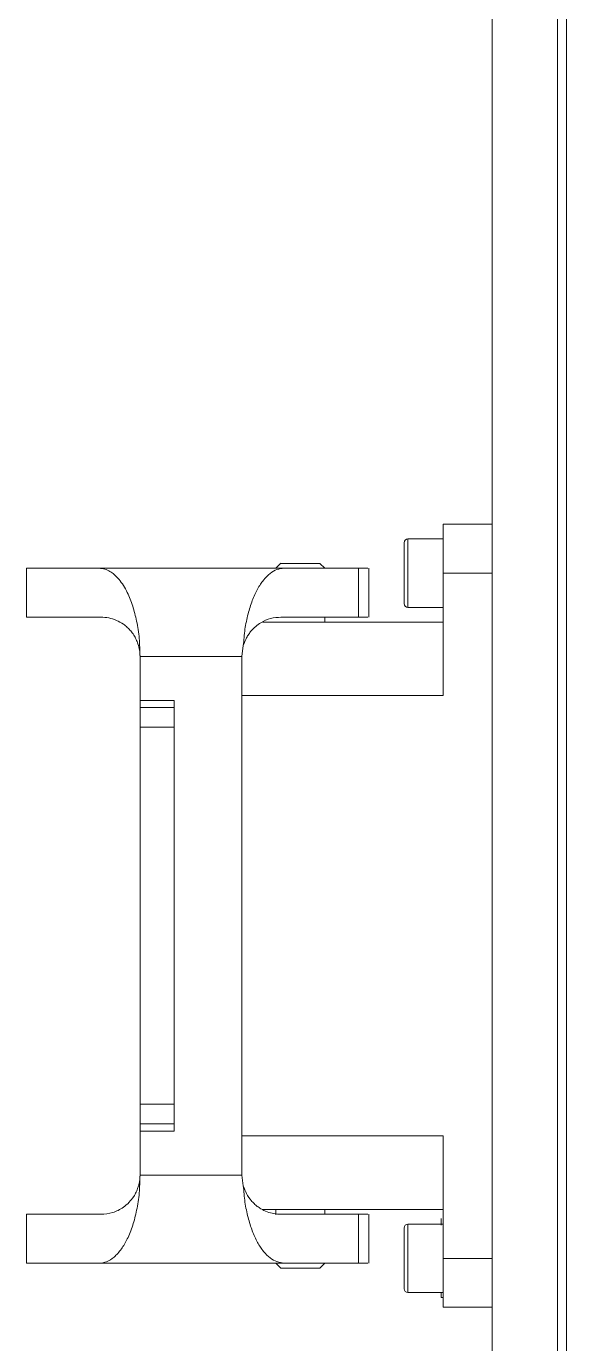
# Model space of a CAD drawing. Extents: x 4137 to 28680, y 2446 to 6814.
# Drawn here: x 11024.5 to 11079.7, y 3482 to 3616.5 of the extents above; entities that cross this region are included whole.
import ezdxf

# ---------------------------------------------------------------- set-up
doc = ezdxf.new("R2010")
doc.units = 0
doc.header["$LTSCALE"] = 0.5
doc.layers.get('0').update_dxf_attribs({"linetype": 'CONTINUOUS'})

msp = doc.modelspace()

# ---------------------------------------------------------------- linework, layer by layer
at = {"color": 7, "linetype": 'Continuous', "lineweight": 15}
for p, q in [((11072.13, 3726.67), (11072.13, 3426.67)), ((11072.13, 3726.67), (11072.13, 3426.67)), ((11078.82, 3433.37), (11078.82, 3719.98)), ((11078.82, 3433.37), (11078.82, 3719.98)), ((11079.74, 3434.29), (11079.74, 3719.06)), ((11079.74, 3434.29), (11079.74, 3719.06)), ((11072.13, 3565.67), (11067.13, 3565.67)), ((11067.13, 3565.67), (11067.13, 3560.67)), ((11072.13, 3565.67), (11067.13, 3565.67)), ((11067.13, 3565.67), (11067.13, 3560.67)), ((11063.13, 3560.67), (11063.13, 3563.77)), ((11063.13, 3560.67), (11063.13, 3563.77)), ((11067.13, 3564.17), (11063.53, 3564.17)), ((11067.13, 3564.17), (11063.53, 3564.17)), ((11024.53, 3556.17), (11024.53, 3561.17)), ((11031.95, 3561.17), (11024.53, 3561.17)), ((11024.53, 3556.17), (11024.53, 3561.17)), ((11031.95, 3561.17), (11024.53, 3561.17)), ((11031.95, 3561.17), (11050.87, 3561.17)), ((11031.95, 3561.17), (11050.87, 3561.17)), ((11050.53, 3561.68), (11050.03, 3561.17)), ((11050.53, 3561.68), (11050.03, 3561.17)), ((11058.46, 3561.17), (11050.87, 3561.17)), ((11058.46, 3561.17), (11050.87, 3561.17)), ((11055.03, 3561.17), (11054.53, 3561.67)), ((11055.03, 3561.17), (11054.53, 3561.67)), ((11058.46, 3556.17), (11058.46, 3561.17)), ((11058.46, 3556.17), (11058.46, 3561.17)), ((11059.53, 3556.17), (11059.53, 3561.18)), ((11059.53, 3556.17), (11059.53, 3561.18)), ((11063.13, 3557.57), (11063.13, 3560.67)), ((11063.13, 3557.57), (11063.13, 3560.67)), ((11067.13, 3560.67), (11067.13, 3548.17)), ((11072.13, 3560.67), (11067.13, 3560.67)), ((11067.13, 3560.67), (11067.13, 3548.17)), ((11072.13, 3560.67), (11067.13, 3560.67)), ((11063.53, 3557.17), (11067.13, 3557.17)), ((11063.53, 3557.17), (11067.13, 3557.17)), ((11032.15, 3556.17), (11024.53, 3556.17)), ((11032.15, 3556.17), (11024.53, 3556.17)), ((11067.13, 3555.67), (11048.65, 3555.67)), ((11067.13, 3555.67), (11048.65, 3555.67)), ((11058.46, 3556.17), (11050.55, 3556.17)), ((11058.46, 3556.17), (11050.55, 3556.17)), ((11055.03, 3556.17), (11055.03, 3555.67)), ((11055.03, 3556.17), (11055.03, 3555.67)), ((11046.7, 3553.27), (11046.55, 3552.17)), ((11046.7, 3553.27), (11046.55, 3552.17)), ((11046.55, 3552.17), (11036.15, 3552.17)), ((11036.15, 3547.67), (11036.15, 3552.17)), ((11046.55, 3552.17), (11036.15, 3552.17)), ((11036.15, 3547.67), (11036.15, 3552.17)), ((11046.55, 3552.17), (11046.55, 3499.17)), ((11046.55, 3552.17), (11046.55, 3499.17)), ((11036.15, 3547.67), (11039.65, 3547.67)), ((11036.15, 3546.93), (11036.15, 3547.67)), ((11036.15, 3547.67), (11039.65, 3547.67)), ((11036.15, 3546.93), (11036.15, 3547.67)), ((11039.65, 3546.93), (11039.65, 3547.67)), ((11039.65, 3546.93), (11039.65, 3547.67)), ((11036.15, 3546.93), (11039.65, 3546.93)), ((11036.15, 3546.93), (11039.65, 3546.93)), ((11036.15, 3544.94), (11039.65, 3544.94)), ((11036.15, 3506.41), (11036.15, 3544.94)), ((11036.15, 3544.94), (11039.65, 3544.94)), ((11036.15, 3506.41), (11036.15, 3544.94)), ((11039.65, 3506.41), (11039.65, 3544.94)), ((11039.65, 3506.41), (11039.65, 3544.94)), ((11036.15, 3506.41), (11039.65, 3506.41)), ((11036.15, 3506.41), (11039.65, 3506.41)), ((11036.15, 3504.42), (11039.65, 3504.42)), ((11036.15, 3503.67), (11036.15, 3504.42)), ((11036.15, 3504.42), (11039.65, 3504.42)), ((11036.15, 3503.67), (11036.15, 3504.42)), ((11039.65, 3503.67), (11039.65, 3504.42)), ((11039.65, 3503.67), (11039.65, 3504.42)), ((11039.65, 3503.67), (11036.15, 3503.67)), ((11036.15, 3499.17), (11036.15, 3503.67)), ((11039.65, 3503.67), (11036.15, 3503.67)), ((11036.15, 3499.17), (11036.15, 3503.67)), ((11067.13, 3490.67), (11067.13, 3503.17)), ((11067.13, 3490.67), (11067.13, 3503.17)), ((11046.55, 3499.17), (11036.15, 3499.17)), ((11046.55, 3499.17), (11036.15, 3499.17)), ((11046.7, 3498.08), (11046.55, 3499.17)), ((11046.7, 3498.08), (11046.55, 3499.17)), ((11024.53, 3495.17), (11032.15, 3495.17)), ((11024.53, 3495.17), (11024.53, 3490.17)), ((11024.53, 3495.17), (11032.15, 3495.17)), ((11024.53, 3495.17), (11024.53, 3490.17)), ((11048.63, 3495.67), (11067.13, 3495.67)), ((11048.63, 3495.67), (11067.13, 3495.67)), ((11050.03, 3495.67), (11050.03, 3495.12)), ((11050.03, 3495.67), (11050.03, 3495.12)), ((11050.55, 3495.17), (11058.46, 3495.17)), ((11050.55, 3495.17), (11058.46, 3495.17)), ((11055.03, 3495.17), (11055.03, 3495.67)), ((11055.03, 3495.17), (11055.03, 3495.67)), ((11058.46, 3495.17), (11058.46, 3490.17)), ((11058.46, 3495.17), (11058.46, 3490.17)), ((11059.53, 3490.17), (11059.53, 3495.18)), ((11059.53, 3490.17), (11059.53, 3495.18)), ((11063.13, 3490.67), (11063.13, 3493.77)), ((11063.13, 3490.67), (11063.13, 3493.77)), ((11067.13, 3494.17), (11063.53, 3494.17)), ((11067.13, 3494.17), (11063.53, 3494.17)), ((11066.93, 3494.3), (11066.93, 3494.17)), ((11066.93, 3494.3), (11066.93, 3494.17)), ((11024.53, 3490.17), (11031.95, 3490.17)), ((11024.53, 3490.17), (11031.95, 3490.17)), ((11050.87, 3490.17), (11031.95, 3490.17)), ((11050.87, 3490.17), (11031.95, 3490.17)), ((11050.03, 3490.17), (11050.53, 3489.67)), ((11050.03, 3490.17), (11050.53, 3489.67)), ((11050.87, 3490.17), (11058.46, 3490.17)), ((11050.87, 3490.17), (11058.46, 3490.17)), ((11055.03, 3490.17), (11054.53, 3489.67)), ((11055.03, 3490.17), (11054.53, 3489.67)), ((11063.13, 3487.57), (11063.13, 3490.67)), ((11063.13, 3487.57), (11063.13, 3490.67)), ((11072.13, 3490.67), (11067.13, 3490.67)), ((11067.13, 3485.67), (11067.13, 3490.67)), ((11072.13, 3490.67), (11067.13, 3490.67)), ((11067.13, 3485.67), (11067.13, 3490.67)), ((11063.53, 3487.17), (11067.13, 3487.17)), ((11063.53, 3487.17), (11067.13, 3487.17)), ((11066.93, 3487.17), (11066.93, 3486.67)), ((11066.93, 3487.17), (11066.93, 3486.67)), ((11066.93, 3486.67), (11067.13, 3486.67)), ((11066.93, 3486.67), (11067.13, 3486.67)), ((11072.13, 3485.67), (11067.13, 3485.67)), ((11072.13, 3485.67), (11067.13, 3485.67))]:
    msp.add_line(p, q, dxfattribs=at)
at = {"color": 8, "linetype": 'Continuous', "lineweight": 15}
for p, q in [((11063.53, 3564.17), (11063.53, 3560.67)), ((11063.53, 3564.17), (11063.53, 3560.67)), ((11063.53, 3560.67), (11063.53, 3557.17)), ((11063.53, 3560.67), (11063.53, 3557.17)), ((11067.13, 3548.17), (11046.55, 3548.17)), ((11067.13, 3548.17), (11046.55, 3548.17)), ((11046.55, 3503.17), (11067.13, 3503.17)), ((11046.55, 3503.17), (11067.13, 3503.17)), ((11063.53, 3494.17), (11063.53, 3490.67)), ((11063.53, 3494.17), (11063.53, 3490.67)), ((11063.53, 3490.67), (11063.53, 3487.17)), ((11063.53, 3490.67), (11063.53, 3487.17))]:
    msp.add_line(p, q, dxfattribs=at)
at = {"color": 7, "linetype": 'Continuous', "lineweight": 15}
for centre, start, end in [((11063.53, 3563.77), 90, 180), ((11063.53, 3563.77), 90, 180), ((11063.53, 3557.57), 180, 270), ((11063.53, 3557.57), 180, 270), ((11063.53, 3493.77), 90, 180), ((11063.53, 3493.77), 90, 180), ((11063.53, 3487.57), 180, 270), ((11063.53, 3487.57), 180, 270)]:
    msp.add_arc(centre, 0.4, start, end, dxfattribs=at)
for points, knots in [([(11036.15, 3552.17), (11036.13, 3552.79), (11036.1, 3554.03), (11035.83, 3555.77), (11035.48, 3557.09), (11035.14, 3558.04), (11034.83, 3558.75), (11034.45, 3559.43), (11034, 3560.06), (11033.53, 3560.53), (11033.05, 3560.88), (11032.53, 3561.12), (11032.16, 3561.16), (11031.95, 3561.17)], [0, 0, 0, 0, 0.123485, 0.2497094, 0.3705494, 0.4348736, 0.4998427, 0.5779277, 0.6613773, 0.7498939, 0.8190889, 0.9025817, 1, 1, 1, 1]), ([(11036.15, 3552.17), (11036.13, 3552.79), (11036.1, 3554.03), (11035.83, 3555.77), (11035.48, 3557.09), (11035.14, 3558.04), (11034.83, 3558.75), (11034.45, 3559.43), (11034, 3560.06), (11033.53, 3560.53), (11033.05, 3560.88), (11032.53, 3561.12), (11032.16, 3561.16), (11031.95, 3561.17)], [0, 0, 0, 0, 0.123485, 0.2497094, 0.3705494, 0.4348736, 0.4998427, 0.5779277, 0.6613773, 0.7498939, 0.8190889, 0.9025817, 1, 1, 1, 1]), ([(11050.87, 3561.17), (11050.62, 3561.15), (11050.14, 3561.1), (11049.43, 3560.67), (11048.76, 3560.01), (11048.14, 3559.07), (11047.6, 3557.91), (11047.17, 3556.52), (11046.84, 3554.96), (11046.75, 3553.83), (11046.7, 3553.27)], [0, 0, 0, 0, 0.125339, 0.249985, 0.375869, 0.499958, 0.626027, 0.74986, 0.87568, 1, 1, 1, 1]), ([(11050.87, 3561.17), (11050.62, 3561.15), (11050.14, 3561.1), (11049.43, 3560.67), (11048.76, 3560.01), (11048.14, 3559.07), (11047.6, 3557.91), (11047.17, 3556.52), (11046.84, 3554.96), (11046.75, 3553.83), (11046.7, 3553.27)], [0, 0, 0, 0, 0.125339, 0.249985, 0.375869, 0.499958, 0.626027, 0.74986, 0.87568, 1, 1, 1, 1]), ([(11054.53, 3561.67), (11054.5, 3561.67), (11054.44, 3561.67), (11053.98, 3561.67), (11053.31, 3561.67), (11052.53, 3561.67), (11051.74, 3561.67), (11051.08, 3561.67), (11050.62, 3561.67), (11050.56, 3561.67), (11050.53, 3561.67)], [0, 0, 0, 0, 0.125, 0.25, 0.374999, 0.5, 0.625, 0.75, 0.875, 1, 1, 1, 1]), ([(11054.53, 3561.67), (11054.5, 3561.67), (11054.44, 3561.67), (11053.98, 3561.67), (11053.31, 3561.67), (11052.53, 3561.67), (11051.74, 3561.67), (11051.08, 3561.67), (11050.62, 3561.67), (11050.56, 3561.67), (11050.53, 3561.67)], [0, 0, 0, 0, 0.125, 0.25, 0.374999, 0.5, 0.625, 0.75, 0.875, 1, 1, 1, 1]), ([(11059.4, 3561.17), (11059.43, 3561.17), (11059.54, 3561.17), (11058.91, 3561.17), (11058.46, 3561.17)], [0, 0, 0, 0, 0.296633, 1, 1, 1, 1]), ([(11059.4, 3561.17), (11059.43, 3561.17), (11059.54, 3561.17), (11058.91, 3561.17), (11058.46, 3561.17)], [0, 0, 0, 0, 0.296633, 1, 1, 1, 1]), ([(11032.15, 3556.17), (11032.42, 3556.16), (11032.95, 3556.13), (11033.72, 3555.88), (11034.35, 3555.54), (11034.84, 3555.15), (11035.19, 3554.79), (11035.5, 3554.38), (11035.75, 3553.94), (11035.95, 3553.43), (11036.11, 3552.85), (11036.14, 3552.39), (11036.15, 3552.17)], [0, 0, 0, 0, 0.17529, 0.341504, 0.50016, 0.591087, 0.674174, 0.750201, 0.816448, 0.875182, 0.941928, 1, 1, 1, 1]), ([(11032.15, 3556.17), (11032.42, 3556.16), (11032.95, 3556.13), (11033.72, 3555.88), (11034.35, 3555.54), (11034.84, 3555.15), (11035.19, 3554.79), (11035.5, 3554.38), (11035.75, 3553.94), (11035.95, 3553.43), (11036.11, 3552.85), (11036.14, 3552.39), (11036.15, 3552.17)], [0, 0, 0, 0, 0.17529, 0.341504, 0.50016, 0.591087, 0.674174, 0.750201, 0.816448, 0.875182, 0.941928, 1, 1, 1, 1]), ([(11046.7, 3553.27), (11046.81, 3553.55), (11046.97, 3554), (11047.26, 3554.45), (11047.57, 3554.86), (11047.98, 3555.27), (11048.63, 3555.72), (11049.5, 3556.1), (11050.19, 3556.15), (11050.55, 3556.17)], [0, 0, 0, 0, 0.113169, 0.178166, 0.2498462, 0.3686049, 0.499907, 0.7424298, 1, 1, 1, 1]), ([(11046.7, 3553.27), (11046.81, 3553.55), (11046.97, 3554), (11047.26, 3554.45), (11047.57, 3554.86), (11047.98, 3555.27), (11048.63, 3555.72), (11049.5, 3556.1), (11050.19, 3556.15), (11050.55, 3556.17)], [0, 0, 0, 0, 0.113169, 0.178166, 0.2498462, 0.3686049, 0.499907, 0.7424298, 1, 1, 1, 1]), ([(11059.4, 3556.17), (11059.43, 3556.17), (11059.54, 3556.17), (11058.91, 3556.17), (11058.46, 3556.17)], [0, 0, 0, 0, 0.296633, 1, 1, 1, 1]), ([(11059.4, 3556.17), (11059.43, 3556.17), (11059.54, 3556.17), (11058.91, 3556.17), (11058.46, 3556.17)], [0, 0, 0, 0, 0.296633, 1, 1, 1, 1]), ([(11036.15, 3544.94), (11036.15, 3545.19), (11036.15, 3545.69), (11036.15, 3546.33), (11036.15, 3546.8), (11036.15, 3546.89), (11036.15, 3546.93)], [0, 0, 0, 0, 0.25, 0.500001, 0.75, 1, 1, 1, 1]), ([(11036.15, 3544.94), (11036.15, 3545.19), (11036.15, 3545.69), (11036.15, 3546.33), (11036.15, 3546.8), (11036.15, 3546.89), (11036.15, 3546.93)], [0, 0, 0, 0, 0.25, 0.500001, 0.75, 1, 1, 1, 1]), ([(11039.65, 3544.94), (11039.65, 3545.19), (11039.65, 3545.69), (11039.65, 3546.33), (11039.65, 3546.8), (11039.65, 3546.89), (11039.65, 3546.93)], [0, 0, 0, 0, 0.25, 0.500001, 0.75, 1, 1, 1, 1]), ([(11039.65, 3544.94), (11039.65, 3545.19), (11039.65, 3545.69), (11039.65, 3546.33), (11039.65, 3546.8), (11039.65, 3546.89), (11039.65, 3546.93)], [0, 0, 0, 0, 0.25, 0.500001, 0.75, 1, 1, 1, 1]), ([(11036.15, 3504.42), (11036.15, 3504.46), (11036.15, 3504.55), (11036.15, 3505.02), (11036.15, 3505.66), (11036.15, 3506.16), (11036.15, 3506.41)], [0, 0, 0, 0, 0.25, 0.499999, 0.75, 1, 1, 1, 1]), ([(11036.15, 3504.42), (11036.15, 3504.46), (11036.15, 3504.55), (11036.15, 3505.02), (11036.15, 3505.66), (11036.15, 3506.16), (11036.15, 3506.41)], [0, 0, 0, 0, 0.25, 0.499999, 0.75, 1, 1, 1, 1]), ([(11039.65, 3504.42), (11039.65, 3504.46), (11039.65, 3504.55), (11039.65, 3505.02), (11039.65, 3505.66), (11039.65, 3506.16), (11039.65, 3506.41)], [0, 0, 0, 0, 0.25, 0.499999, 0.75, 1, 1, 1, 1]), ([(11039.65, 3504.42), (11039.65, 3504.46), (11039.65, 3504.55), (11039.65, 3505.02), (11039.65, 3505.66), (11039.65, 3506.16), (11039.65, 3506.41)], [0, 0, 0, 0, 0.25, 0.499999, 0.75, 1, 1, 1, 1]), ([(11031.95, 3490.17), (11032.21, 3490.2), (11032.74, 3490.26), (11033.52, 3490.77), (11034.23, 3491.55), (11034.88, 3492.65), (11035.41, 3493.98), (11035.83, 3495.58), (11036.1, 3497.32), (11036.13, 3498.56), (11036.15, 3499.17)], [0, 0, 0, 0, 0.125442, 0.250088, 0.382533, 0.500071, 0.629263, 0.750161, 0.876453, 1, 1, 1, 1]), ([(11031.95, 3490.17), (11032.21, 3490.2), (11032.74, 3490.26), (11033.52, 3490.77), (11034.23, 3491.55), (11034.88, 3492.65), (11035.41, 3493.98), (11035.83, 3495.58), (11036.1, 3497.32), (11036.13, 3498.56), (11036.15, 3499.17)], [0, 0, 0, 0, 0.125442, 0.250088, 0.382533, 0.500071, 0.629263, 0.750161, 0.876453, 1, 1, 1, 1]), ([(11036.15, 3499.17), (11036.14, 3498.96), (11036.12, 3498.63), (11036.03, 3498.22), (11035.92, 3497.84), (11035.75, 3497.41), (11035.45, 3496.88), (11035.01, 3496.34), (11034.29, 3495.75), (11033.33, 3495.27), (11032.55, 3495.21), (11032.15, 3495.17)], [0, 0, 0, 0, 0.05805, 0.090046, 0.125012, 0.183595, 0.250017, 0.366367, 0.49998, 0.740569, 1, 1, 1, 1]), ([(11036.15, 3499.17), (11036.14, 3498.96), (11036.12, 3498.63), (11036.03, 3498.22), (11035.92, 3497.84), (11035.75, 3497.41), (11035.45, 3496.88), (11035.01, 3496.34), (11034.29, 3495.75), (11033.33, 3495.27), (11032.55, 3495.21), (11032.15, 3495.17)], [0, 0, 0, 0, 0.05805, 0.090046, 0.125012, 0.183595, 0.250017, 0.366367, 0.49998, 0.740569, 1, 1, 1, 1]), ([(11046.7, 3498.08), (11046.75, 3497.52), (11046.84, 3496.39), (11047.17, 3494.83), (11047.6, 3493.44), (11048.14, 3492.27), (11048.76, 3491.34), (11049.65, 3490.43), (11050.38, 3490.27), (11050.87, 3490.17)], [0, 0, 0, 0, 0.1244, 0.250328, 0.374221, 0.500433, 0.624584, 0.750609, 1, 1, 1, 1]), ([(11050.55, 3495.17), (11050.31, 3495.19), (11049.84, 3495.21), (11049.15, 3495.4), (11048.58, 3495.67), (11048.14, 3495.97), (11047.81, 3496.24), (11047.44, 3496.64), (11047.03, 3497.18), (11046.81, 3497.8), (11046.7, 3498.08)], [0, 0, 0, 0, 0.1736605, 0.3400251, 0.5002328, 0.5893522, 0.6725778, 0.7503304, 0.8868633, 1, 1, 1, 1]), ([(11046.7, 3498.08), (11046.75, 3497.52), (11046.84, 3496.39), (11047.17, 3494.83), (11047.6, 3493.44), (11048.14, 3492.27), (11048.76, 3491.34), (11049.65, 3490.43), (11050.38, 3490.27), (11050.87, 3490.17)], [0, 0, 0, 0, 0.1244, 0.250328, 0.374221, 0.500433, 0.624584, 0.750609, 1, 1, 1, 1]), ([(11050.55, 3495.17), (11050.31, 3495.19), (11049.84, 3495.21), (11049.15, 3495.4), (11048.58, 3495.67), (11048.14, 3495.97), (11047.81, 3496.24), (11047.44, 3496.64), (11047.03, 3497.18), (11046.81, 3497.8), (11046.7, 3498.08)], [0, 0, 0, 0, 0.1736605, 0.3400251, 0.5002328, 0.5893522, 0.6725778, 0.7503304, 0.8868633, 1, 1, 1, 1]), ([(11058.46, 3495.17), (11058.91, 3495.17), (11059.54, 3495.17), (11059.43, 3495.17), (11059.4, 3495.17)], [0, 0, 0, 0, 0.703367, 1, 1, 1, 1]), ([(11058.46, 3495.17), (11058.91, 3495.17), (11059.54, 3495.17), (11059.43, 3495.17), (11059.4, 3495.17)], [0, 0, 0, 0, 0.703367, 1, 1, 1, 1]), ([(11066.93, 3494.73), (11066.93, 3494.73), (11066.93, 3494.72), (11066.93, 3494.62), (11066.93, 3494.48), (11066.93, 3494.37), (11066.93, 3494.31)], [0, 0, 0, 0, 0.250001, 0.500003, 0.750003, 1, 1, 1, 1]), ([(11066.93, 3494.73), (11066.93, 3494.73), (11066.93, 3494.72), (11066.93, 3494.62), (11066.93, 3494.48), (11066.93, 3494.37), (11066.93, 3494.31)], [0, 0, 0, 0, 0.250001, 0.500003, 0.750003, 1, 1, 1, 1]), ([(11066.93, 3494.58), (11066.93, 3494.58), (11066.93, 3494.58), (11066.93, 3494.55), (11066.93, 3494.51), (11066.93, 3494.45), (11066.93, 3494.4), (11066.93, 3494.35), (11066.93, 3494.31), (11066.93, 3494.3), (11066.93, 3494.3)], [0, 0, 0, 0, 0.125, 0.249997, 0.374998, 0.500003, 0.624998, 0.749997, 0.874997, 1, 1, 1, 1]), ([(11066.93, 3494.58), (11066.93, 3494.58), (11066.93, 3494.58), (11066.93, 3494.55), (11066.93, 3494.51), (11066.93, 3494.45), (11066.93, 3494.4), (11066.93, 3494.35), (11066.93, 3494.31), (11066.93, 3494.3), (11066.93, 3494.3)], [0, 0, 0, 0, 0.125, 0.249997, 0.374998, 0.500003, 0.624998, 0.749997, 0.874997, 1, 1, 1, 1]), ([(11066.93, 3494.31), (11066.93, 3494.26), (11066.93, 3494.17), (11066.93, 3494.09), (11066.93, 3494.06)], [0, 0, 0, 0, 0.60416, 1, 1, 1, 1]), ([(11066.93, 3494.31), (11066.93, 3494.26), (11066.93, 3494.17), (11066.93, 3494.09), (11066.93, 3494.06)], [0, 0, 0, 0, 0.60416, 1, 1, 1, 1]), ([(11050.53, 3489.67), (11050.56, 3489.67), (11050.62, 3489.67), (11051.08, 3489.67), (11051.74, 3489.67), (11052.53, 3489.67), (11053.31, 3489.67), (11053.98, 3489.67), (11054.44, 3489.67), (11054.5, 3489.67), (11054.53, 3489.67)], [0, 0, 0, 0, 0.125, 0.25, 0.375, 0.5, 0.625001, 0.75, 0.875, 1, 1, 1, 1]), ([(11050.53, 3489.67), (11050.56, 3489.67), (11050.62, 3489.67), (11051.08, 3489.67), (11051.74, 3489.67), (11052.53, 3489.67), (11053.31, 3489.67), (11053.98, 3489.67), (11054.44, 3489.67), (11054.5, 3489.67), (11054.53, 3489.67)], [0, 0, 0, 0, 0.125, 0.25, 0.375, 0.5, 0.625001, 0.75, 0.875, 1, 1, 1, 1]), ([(11058.46, 3490.17), (11058.91, 3490.17), (11059.54, 3490.17), (11059.43, 3490.17), (11059.4, 3490.17)], [0, 0, 0, 0, 0.703367, 1, 1, 1, 1]), ([(11058.46, 3490.17), (11058.91, 3490.17), (11059.54, 3490.17), (11059.43, 3490.17), (11059.4, 3490.17)], [0, 0, 0, 0, 0.703367, 1, 1, 1, 1])]:
    msp.add_open_spline(points, degree=3, knots=knots, dxfattribs=at)

doc.saveas('drawing.dxf')
